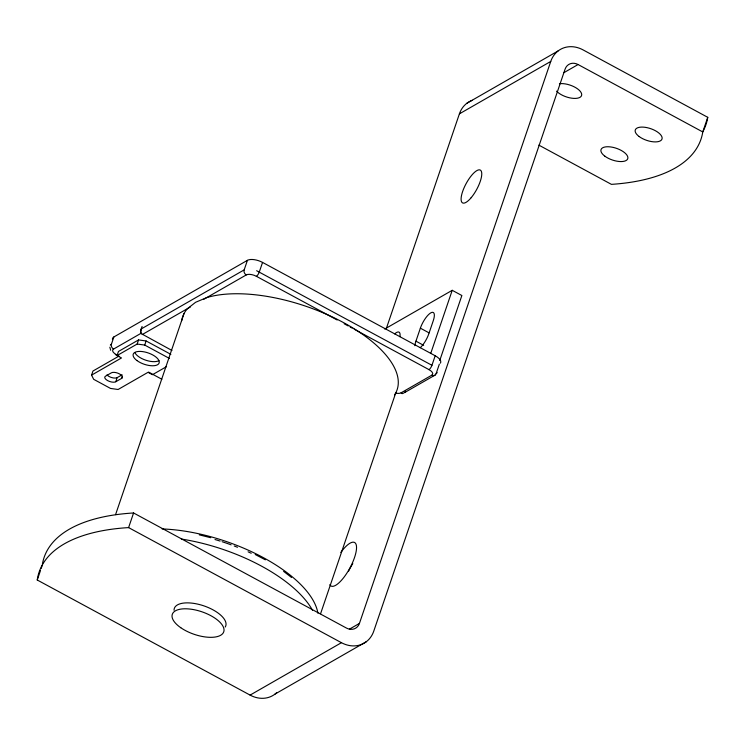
<?xml version="1.0" encoding="UTF-8"?>
<svg xmlns="http://www.w3.org/2000/svg" width="745" height="745" viewBox="0 0 745 745"><rect width="100%" height="100%" fill="white"/><g stroke="black" fill="none" stroke-linecap="round" stroke-linejoin="round"><path stroke-width="1.12" d="M140.721 330.38L142.072 326.478M166.517 366.642L152.455 374.707L148.032 372.314L118.11 389.486L110.549 388.443L93.656 379.307L91.57 375.126L92.967 371.019L118.995 356.082L116.341 354.648A3.865 1.248 -61.6 0 1 115.382 354.424M110.372 345.028L111.461 344.041L113.873 336.964L247.424 260.34A11.594 5.085 18.8 0 1 262.557 262.417L435.182 355.756A11.594 5.085 18.8 0 1 440.444 363.132M276.637 692.71A28.804 24.147 60.2 0 1 250.097 695.104L37.25 580.01L40.453 570.605M41.161 568.51L42.232 565.38M91.57 375.126L121.482 357.963L117.058 355.57L118.455 351.463L138.551 339.925L146.122 340.968L170.875 354.35M115.773 381.747L121.686 378.358A6.165 2.701 18.8 0 0 119.47 373.906A6.165 2.701 18.8 0 0 111.424 372.807L105.511 376.197A6.165 2.701 18.8 0 0 107.727 380.648A6.165 2.701 18.8 0 0 115.773 381.747L117.17 377.64L122.096 374.81M121.686 378.358L122.385 376.299M117.058 355.57L137.155 344.041L138.551 339.925M137.155 344.041L144.726 345.075L146.122 340.968M115.568 514.637L184.015 313.598M37.25 580.01A221.218 96.971 18.8 0 1 128.596 527.6L133.578 512.97L346.434 628.054A11.594 9.722 60.2 0 0 359.444 623.407L550.751 61.435A28.804 24.147 60.2 0 1 583.065 49.896L707.75 117.319A224.739 98.517 18.8 0 1 703.122 131.139M141.224 328.945L244.174 269.876L247.424 260.34M262.557 262.417L259.316 271.953A3.865 1.248 -61.6 0 1 256.364 276.293A7.729 3.39 18.8 0 0 246.278 274.914L203.851 299.248M386.255 328.722L459.404 113.845A28.804 24.147 60.2 0 1 472.321 100.314M320.574 613.74L395.744 392.922A113.268 49.654 18.8 0 0 363.048 334.663L358.205 331.357A113.268 49.654 18.8 0 0 327.157 314.567L321.086 311.969A113.268 49.654 18.8 0 0 206.728 297.6L195.6 302.284L187.535 308.616A113.268 49.654 18.8 0 0 181.715 320.657M414.881 345.717A13.624 4.405 -61.6 0 1 415.943 341.163L420.366 328.163A13.624 4.405 -61.6 0 1 430.759 312.881A13.624 4.405 -61.6 0 1 433.245 320.778L428.822 333.769A13.624 4.405 -61.6 0 1 420.236 347.71M430.852 353.065L452.224 290.308L461.872 295.523L439.755 360.487M437.203 372.668L436.114 373.664A3.865 3.241 60.2 0 1 431.774 375.21A7.729 3.39 18.8 0 0 428.99 369.632A3.865 1.248 -61.6 0 0 431.942 365.301L435.182 355.756M436.114 373.664L439.354 364.128M538.859 145.126L611.421 184.36A224.739 98.517 18.8 0 0 702.768 131.949L707.75 117.319M140.6 329.988L140.852 329.458M405.019 392.066L405.42 391.274M394.561 394.915A113.268 49.654 18.8 0 0 395.642 393.118L395.744 392.922M466.789 103.331L558.135 50.921M459.404 113.845L550.751 61.435M564.03 72.6L578.083 64.536L702.768 131.949M116.341 354.648A7.729 3.39 18.8 0 1 113.566 349.07L141.345 333.127M190.413 306.959L142.193 334.579M384.718 329.039L452.224 290.308M395.642 393.118A7.729 3.39 18.8 0 0 401.08 392.82L431.774 375.21M404.423 392.68L435.117 375.07M349.405 629.171L359.444 623.407M250.097 695.104L341.443 642.693A28.804 24.147 60.2 0 0 373.757 631.155L565.073 69.183A11.594 9.722 60.2 0 1 578.083 64.536M275.026 694.079L366.382 641.668M402.104 393.667L403.688 393.09M199.287 534.863L210.761 537.713M401.08 392.82L401.955 393.164M256.625 270.714L431.942 365.301M255.228 554.513L265.35 559.821M420.366 328.163L429.055 332.866M415.943 341.163L423.663 345.335M256.364 276.293L337.168 319.987M344.181 323.777L348.185 325.947M350.187 327.027L352.199 328.107M354.201 329.197L428.99 369.632M171.946 350.467L141.55 333.807M144.726 345.075L169.469 358.466M148.609 372.09L161.861 379.261M128.596 527.6L341.443 642.693M283.612 571.368L291.537 577.477M110.67 350.262L109.86 347.198M141.15 331.087L140.926 329.616M140.777 332.149L141.084 333.145M140.749 332.223L140.647 331.059M394.701 333.881A13.624 4.405 -61.6 0 1 399.953 336.693M117.17 377.64A6.165 2.701 18.8 0 1 106.954 374.921M113.566 349.07A3.865 3.241 60.2 0 1 111.461 344.041M246.278 274.914A3.865 3.241 60.2 0 1 244.174 269.876M112.43 339.236A11.594 5.085 18.8 0 1 113.873 336.964M181.37 539.045A115.587 50.669 18.8 0 1 312.518 610.304M215.016 539.529A109.794 48.127 18.8 0 1 220.092 541.075M222.122 541.717A109.794 48.127 18.8 0 1 231.155 544.846M234.228 546.001A109.794 48.127 18.8 0 1 237.478 547.277M248.104 551.812A109.794 48.127 18.8 0 1 251.214 553.265M162.103 528.941A113.268 49.654 18.8 0 1 317.892 613.172M158.964 360.636A13.68 5.997 18.8 0 1 145.955 360.263A13.68 5.997 18.8 0 1 134.947 352.748M42.409 564.235A221.218 96.971 18.8 0 1 133.578 512.97M174.051 610.239A27.155 11.901 18.8 0 1 203.255 605.657A27.155 11.901 18.8 0 1 225.204 627.039M559.439 83.729A14.108 6.183 18.8 0 1 578.977 90.005A14.108 6.183 18.8 0 1 575.699 98.396A14.108 6.183 18.8 0 1 556.552 91.141M348.604 571.108A24.743 8.009 -61.6 0 1 352.795 563.602M340.8 552.445A24.743 8.009 -61.6 0 1 356.25 544.93A24.743 8.009 -61.6 0 1 346.416 573.827A24.743 8.009 -61.6 0 1 329.821 584.695M136.978 360.58A13.68 5.997 18.8 0 0 158.843 363.579A13.68 5.997 18.8 0 0 142.695 351.612A13.68 5.997 18.8 0 0 136.978 360.58M180.774 627.718A27.155 11.901 18.8 0 0 223.5 632.412A27.155 11.901 18.8 0 0 189.826 609.047A27.155 11.901 18.8 0 0 180.774 627.718M604.903 156.208A14.108 6.183 18.8 0 0 627.458 159.3A14.108 6.183 18.8 0 0 610.798 146.961A14.108 6.183 18.8 0 0 604.903 156.208M639.163 136.549A14.108 6.183 18.8 0 0 661.709 139.641A14.108 6.183 18.8 0 0 645.049 127.302A14.108 6.183 18.8 0 0 639.163 136.549M471.157 197.704A18.653 6.035 -61.6 0 0 480.516 170.214A18.653 6.035 -61.6 0 0 462.617 191.54A18.653 6.035 -61.6 0 0 471.157 197.704"/></g></svg>
